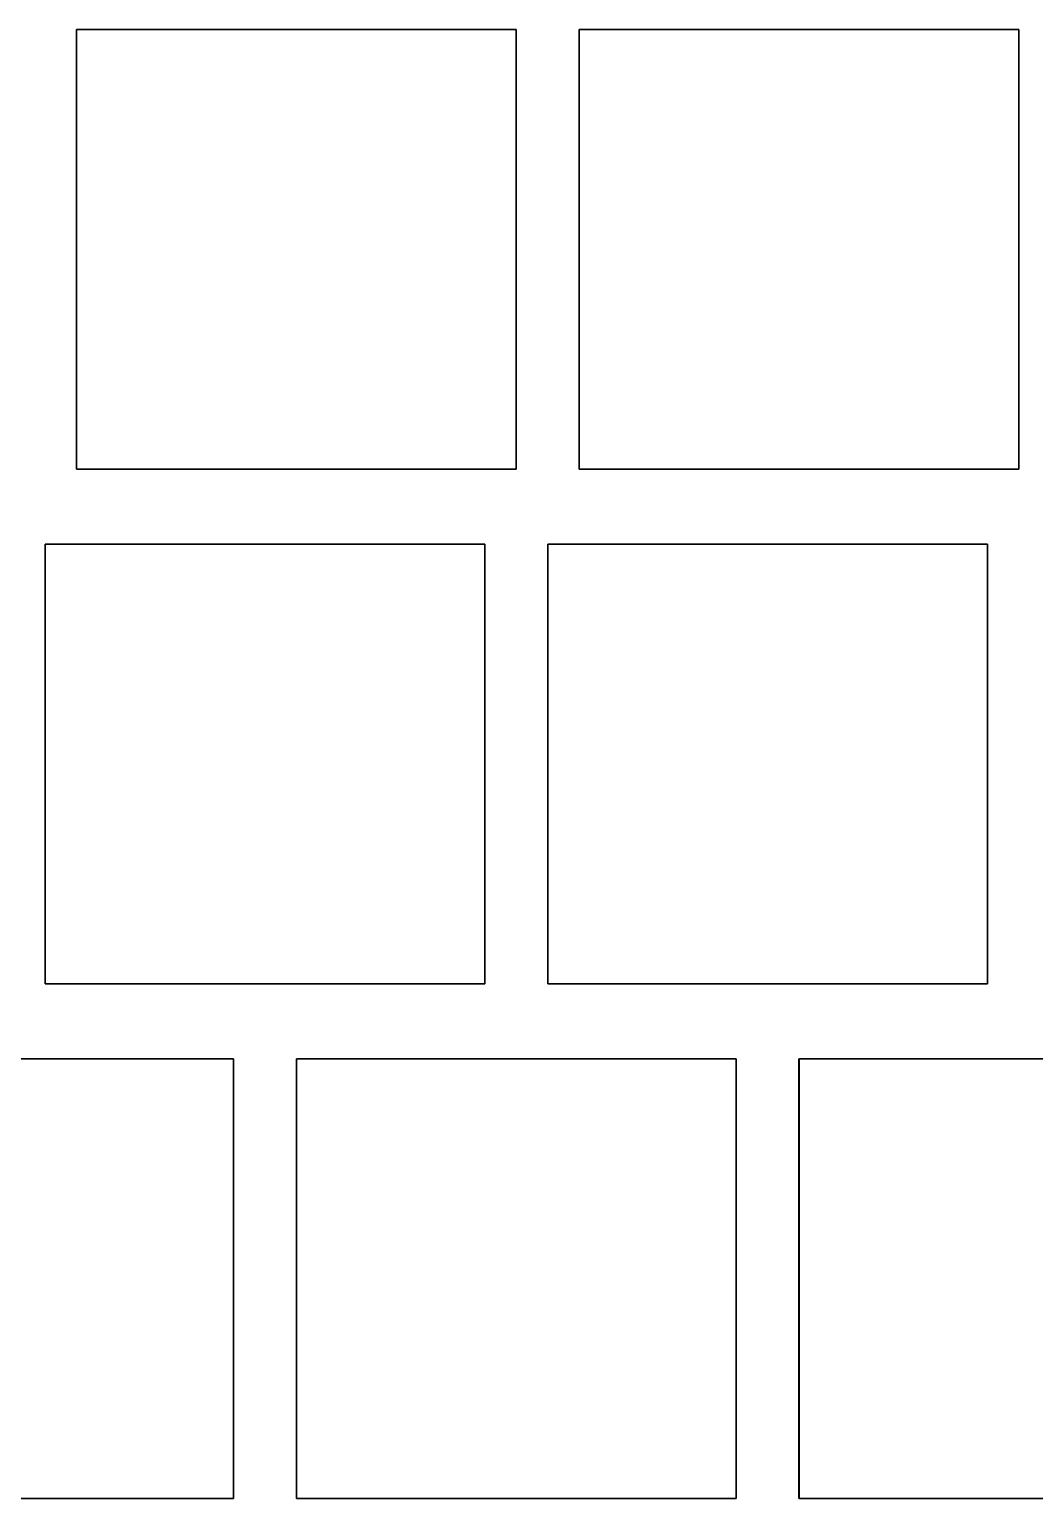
# Model space of a CAD drawing. Extents: x 58 to 184, y -209 to -32.
# Drawn here: x 100.03 to 132.03, y -116.14 to -69.36 of the extents above; entities that cross this region are included whole.
import ezdxf

# ---------------------------------------------------------------- set-up
doc = ezdxf.new("R2010")
doc.units = 0
doc.layers.add('BLACK', color=7, linetype='CONTINUOUS')

msp = doc.modelspace()

# ---------------------------------------------------------------- linework, layer by layer
at = {"layer": 'BLACK', "linetype": 'CONTINUOUS'}
for p, q in [((101.528966, -69.357204), (101.529112, -69.35685)), ((101.528966, -83.357204), (101.528966, -69.357204)), ((101.529112, -69.35685), (101.529466, -69.356704)), ((101.529466, -69.356704), (115.529466, -69.356704)), ((101.529966, -69.357704), (101.529966, -83.356704)), ((115.528966, -69.357704), (101.529966, -69.357704)), ((115.528966, -83.356704), (115.528966, -69.357704)), ((115.529466, -69.356704), (115.52982, -69.35685)), ((115.52982, -69.35685), (115.529966, -69.357204)), ((115.529966, -69.357204), (115.529966, -83.357204)), ((117.528966, -69.357204), (117.529112, -69.35685)), ((117.528966, -83.357204), (117.528966, -69.357204)), ((117.529112, -69.35685), (117.529466, -69.356704)), ((117.529466, -69.356704), (131.529466, -69.356704)), ((117.529966, -69.357704), (117.529966, -83.356704)), ((131.528966, -69.357704), (117.529966, -69.357704)), ((131.528966, -83.356704), (131.528966, -69.357704)), ((131.529466, -69.356704), (131.52982, -69.35685)), ((131.52982, -69.35685), (131.529966, -69.357204)), ((131.529966, -69.357204), (131.529966, -83.357204)), ((101.529112, -83.357558), (101.528966, -83.357204)), ((101.529466, -83.357704), (101.529112, -83.357558)), ((115.529466, -83.357704), (101.529466, -83.357704)), ((101.529966, -83.356704), (115.528966, -83.356704)), ((115.52982, -83.357558), (115.529466, -83.357704)), ((115.529966, -83.357204), (115.52982, -83.357558)), ((117.529112, -83.357558), (117.528966, -83.357204)), ((117.529466, -83.357704), (117.529112, -83.357558)), ((131.529466, -83.357704), (117.529466, -83.357704)), ((117.529966, -83.356704), (131.528966, -83.356704)), ((131.52982, -83.357558), (131.529466, -83.357704)), ((131.529966, -83.357204), (131.52982, -83.357558)), ((100.528966, -85.749204), (100.529112, -85.74885)), ((100.528966, -99.749204), (100.528966, -85.749204)), ((100.529112, -85.74885), (100.529466, -85.748704)), ((100.529466, -85.748704), (114.529466, -85.748704)), ((100.529966, -85.749704), (100.529966, -99.748704)), ((114.528966, -85.749704), (100.529966, -85.749704)), ((114.528966, -99.748704), (114.528966, -85.749704)), ((114.529466, -85.748704), (114.52982, -85.74885)), ((114.52982, -85.74885), (114.529966, -85.749204)), ((114.529966, -85.749204), (114.529966, -99.749204)), ((116.528966, -85.749204), (116.529112, -85.74885)), ((116.528966, -99.749204), (116.528966, -85.749204)), ((116.529112, -85.74885), (116.529466, -85.748704)), ((116.529466, -85.748704), (130.529466, -85.748704)), ((116.529966, -85.749704), (116.529966, -99.748704)), ((130.528966, -85.749704), (116.529966, -85.749704)), ((130.528966, -99.748704), (130.528966, -85.749704)), ((130.529466, -85.748704), (130.52982, -85.74885)), ((130.52982, -85.74885), (130.529966, -85.749204)), ((130.529966, -85.749204), (130.529966, -99.749204)), ((100.529112, -99.749558), (100.528966, -99.749204)), ((100.529466, -99.749704), (100.529112, -99.749558)), ((114.529466, -99.749704), (100.529466, -99.749704)), ((100.529966, -99.748704), (114.528966, -99.748704)), ((114.52982, -99.749558), (114.529466, -99.749704)), ((114.529966, -99.749204), (114.52982, -99.749558)), ((116.529112, -99.749558), (116.528966, -99.749204)), ((116.529466, -99.749704), (116.529112, -99.749558)), ((130.529466, -99.749704), (116.529466, -99.749704)), ((116.529966, -99.748704), (130.528966, -99.748704)), ((130.52982, -99.749558), (130.529466, -99.749704)), ((130.529966, -99.749204), (130.52982, -99.749558)), ((92.529466, -102.140704), (106.529466, -102.140704)), ((106.528966, -102.141704), (92.529966, -102.141704)), ((106.528966, -116.140704), (106.528966, -102.141704)), ((106.529466, -102.140704), (106.52982, -102.14085)), ((106.52982, -102.14085), (106.529966, -102.141204)), ((106.529966, -102.141204), (106.529966, -116.141204)), ((108.528966, -102.141204), (108.529112, -102.14085)), ((108.528966, -116.141204), (108.528966, -102.141204)), ((108.529112, -102.14085), (108.529466, -102.140704)), ((108.529466, -102.140704), (122.529466, -102.140704)), ((108.529966, -102.141704), (108.529966, -116.140704)), ((122.528966, -102.141704), (108.529966, -102.141704)), ((122.528966, -116.140704), (122.528966, -102.141704)), ((122.529466, -102.140704), (122.52982, -102.14085)), ((122.52982, -102.14085), (122.529966, -102.141204)), ((122.529966, -102.141204), (122.529966, -116.141204)), ((124.528966, -102.141204), (124.529112, -102.14085)), ((124.528966, -116.141204), (124.528966, -102.141204)), ((124.529112, -102.14085), (124.529466, -102.140704)), ((124.529466, -102.140704), (138.529466, -102.140704)), ((124.529966, -102.141704), (124.529966, -116.140704)), ((138.528966, -102.141704), (124.529966, -102.141704)), ((106.529466, -116.141704), (92.529466, -116.141704)), ((92.529966, -116.140704), (106.528966, -116.140704)), ((106.52982, -116.141558), (106.529466, -116.141704)), ((106.529966, -116.141204), (106.52982, -116.141558)), ((108.529112, -116.141558), (108.528966, -116.141204)), ((108.529466, -116.141704), (108.529112, -116.141558)), ((122.529466, -116.141704), (108.529466, -116.141704)), ((108.529966, -116.140704), (122.528966, -116.140704)), ((122.52982, -116.141558), (122.529466, -116.141704)), ((122.529966, -116.141204), (122.52982, -116.141558)), ((124.529112, -116.141558), (124.528966, -116.141204)), ((124.529466, -116.141704), (124.529112, -116.141558)), ((138.529466, -116.141704), (124.529466, -116.141704)), ((124.529966, -116.140704), (138.528966, -116.140704))]:
    msp.add_line(p, q, dxfattribs=at)

doc.saveas('drawing.dxf')
